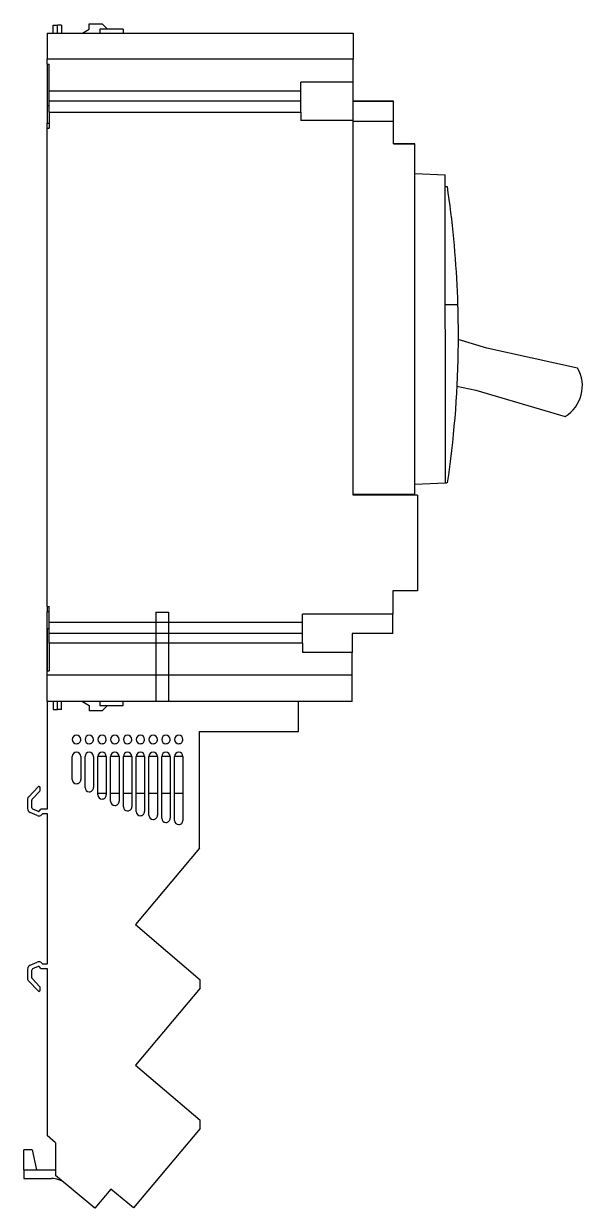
# Model space of a CAD drawing. Header units: millimetres. Extents: x 1019 to 1519, y 1262 to 1448.
# Drawn here: x 1150.49 to 1163.72, y 1419.99 to 1447.82 of the extents above; entities that cross this region are included whole.
import ezdxf

# ---------------------------------------------------------------- set-up
doc = ezdxf.new("R2010")
doc.units = ezdxf.units.MM
doc.layers.add('MAIN-1', color=7, linetype='Continuous')
doc.layers.add('THICK', color=7, linetype='Continuous')

# ---------------------------------------------------------------- blocks, each defined once
blk = doc.blocks.new('A$Cfdf15e7f')
at = {"layer": 'MAIN-1'}
for p, q in [((9.9, 161.44), (12.9, 161.44)), ((9.9, 160.17), (9.9, 161.44)), ((12.9, 161.44), (14.18, 160.16)), ((0, 159.23), (71.85, 159.23)), ((0, 159.23), (0, 153.08)), ((1.4, 161.1), (2.4, 161.1)), ((1.4, 159.23), (1.4, 161.1)), ((3.4, 161.1), (2.4, 161.1)), ((2.4, 159.23), (2.4, 161.1)), ((3.4, 161.1), (3.4, 159.23)), ((8.28, 159.23), (9.9, 160.17)), ((17.85, 160.16), (12.4, 160.16)), ((12.4, 160.16), (12.4, 159.23)), ((17.85, 160.16), (17.85, 159.23)), ((71.85, 159.23), (71.85, 153.08)), ((71.85, 153.08), (0, 153.08)), ((0, 151.97), (0, 153.08)), ((71.85, 147.73), (71.85, 153.08)), ((0, 151.97), (0, 138.1)), ((0, 151.97), (0.5, 151.97)), ((0.05, 142.14), (0.05, 151.97)), ((0.5, 145.56), (0.5, 151.97)), ((59.55, 145.56), (59.55, 147.73)), ((71.85, 147.73), (59.55, 147.73)), ((71.85, 143.23), (71.85, 147.73)), ((0.5, 143.23), (0.5, 145.56)), ((59.55, 145.56), (0.5, 145.56)), ((59.55, 143.23), (59.55, 145.56)), ((0.5, 142.14), (0.05, 142.14)), ((59.55, 143.23), (0.5, 143.23)), ((0.5, 140.63), (0.5, 143.23)), ((59.55, 140.63), (59.55, 143.23)), ((71.85, 143.23), (81.35, 143.23)), ((81.35, 143.23), (71.85, 143.23)), ((71.85, 143.23), (73.2, 143.23)), ((71.85, 138.73), (71.85, 143.23)), ((73.2, 143.23), (74.55, 143.23)), ((74.55, 143.23), (75.9, 143.23)), ((75.9, 143.23), (77.25, 143.23)), ((77.25, 143.23), (78.6, 143.23)), ((78.6, 143.23), (79.95, 143.23)), ((79.95, 143.23), (81.3, 143.23)), ((81.3, 143.23), (81.3, 143.23)), ((81.3, 143.23), (81.3, 143.23)), ((81.3, 143.23), (81.3, 143.23)), ((81.3, 143.23), (81.3, 143.23)), ((81.3, 143.23), (81.3, 143.23)), ((81.3, 143.23), (81.3, 143.23)), ((81.35, 138.56), (81.35, 143.23)), ((0.5, 140.63), (59.55, 140.63)), ((0.5, 140.63), (0.5, 136.93)), ((59.55, 140.63), (59.55, 138.73)), ((0, 136.93), (0, 138.1)), ((0, 138.1), (0.5, 138.1)), ((0, 24.51), (0, 136.93)), ((0, 136.93), (0.5, 136.93)), ((71.85, 138.73), (59.55, 138.73)), ((71.85, 50.7), (71.85, 138.73)), ((71.85, 138.56), (81.35, 138.56)), ((81.35, 133.23), (81.35, 138.56)), ((81.35, 133.23), (86.3, 133.23)), ((86.35, 133.23), (81.35, 133.23)), ((86.35, 50.93), (86.35, 133.23)), ((86.35, 126.23), (93.5, 125.91)), ((93.51, 53.54), (93.5, 125.91)), ((93.5, 123.23), (93.9, 123.23)), ((93.9, 123.23), (94.12, 121.7)), ((94.12, 121.7), (94.34, 120.16)), ((94.34, 120.16), (94.54, 118.63)), ((94.54, 118.63), (94.74, 117.09)), ((94.74, 117.09), (94.92, 115.55)), ((94.92, 115.55), (95.09, 114.01)), ((95.09, 114.01), (95.26, 112.46)), ((95.26, 112.46), (95.41, 110.92)), ((95.41, 110.92), (95.56, 109.37)), ((95.56, 109.37), (95.69, 107.83)), ((95.69, 107.83), (95.81, 106.28)), ((95.81, 106.28), (95.93, 104.73)), ((95.93, 104.73), (96.03, 103.18)), ((96.03, 103.18), (96.12, 101.63)), ((96.12, 101.63), (96.2, 100.08)), ((96.2, 100.08), (96.28, 98.53)), ((96.28, 98.53), (96.34, 96.98)), ((96.39, 95.43), (93.51, 95.43)), ((96.34, 96.98), (96.39, 95.43)), ((96.39, 95.43), (96.42, 94.4)), ((96.42, 94.4), (96.44, 93.37)), ((96.44, 93.37), (96.47, 92.34)), ((96.47, 92.34), (96.48, 91.31)), ((96.48, 91.31), (96.49, 90.28)), ((96.49, 90.28), (96.5, 89.25)), ((96.5, 89.25), (96.5, 88.22)), ((96.49, 86.27), (96.47, 84.33)), ((96.5, 88.22), (96.49, 86.27)), ((103.26, 85.26), (96.5, 87.26)), ((96.47, 84.33), (96.43, 82.38)), ((124.55, 80.56), (103.26, 85.26)), ((96.43, 82.38), (96.37, 80.44)), ((96.3, 78.5), (96.21, 76.56)), ((96.37, 80.44), (96.3, 78.5)), ((96.21, 76.56), (96.11, 74.62)), ((96.2, 76.33), (100.7, 75.34)), ((100.7, 75.34), (121.61, 69.16)), ((95.99, 72.68), (95.86, 70.75)), ((96.11, 74.62), (95.99, 72.68)), ((95.86, 70.75), (95.71, 68.82)), ((95.54, 66.9), (95.36, 64.98)), ((95.71, 68.82), (95.54, 66.9)), ((95.36, 64.98), (95.16, 63.06)), ((95.16, 63.06), (94.95, 61.15)), ((94.72, 59.25), (94.48, 57.35)), ((94.95, 61.15), (94.72, 59.25)), ((94.48, 57.35), (94.22, 55.45)), ((93.51, 53.54), (86.35, 53.23)), ((93.58, 53.55), (93.51, 53.54)), ((93.64, 53.55), (93.58, 53.55)), ((93.7, 53.55), (93.64, 53.55)), ((93.77, 53.55), (93.7, 53.55)), ((93.83, 53.56), (93.77, 53.55)), ((93.89, 53.56), (93.83, 53.56)), ((93.95, 53.56), (93.89, 53.56)), ((94.22, 55.45), (93.95, 53.56)), ((71.85, 50.93), (86.35, 50.93)), ((86.99, 50.7), (71.85, 50.7)), ((86.99, 50.7), (86.99, 28.2)), ((81.14, 28.2), (81.14, 22.71)), ((86.99, 28.2), (81.14, 28.2)), ((0, 24.51), (0, 23.33)), ((0, 24.51), (0.5, 24.51)), ((0, 9.46), (0, 23.33)), ((0, 23.33), (0.5, 23.33)), ((0.5, 20.83), (0.5, 24.51)), ((59.93, 20.83), (59.93, 22.71)), ((81.14, 22.71), (59.93, 22.71)), ((81.14, 18.21), (81.14, 22.71)), ((0.5, 18.23), (0.5, 20.83)), ((0.5, 20.83), (59.93, 20.83)), ((59.93, 18.23), (59.93, 20.83)), ((0.5, 19.3), (0.05, 19.3)), ((0.05, 9.46), (0.05, 19.3)), ((59.93, 18.23), (0.5, 18.23)), ((0.5, 15.9), (0.5, 18.23)), ((59.93, 15.9), (59.93, 18.23)), ((71.64, 18.21), (71.64, 13.71)), ((81.14, 18.21), (71.64, 18.21)), ((0.5, 15.9), (0.5, 9.46)), ((59.93, 15.9), (0.5, 15.9)), ((59.93, 15.9), (59.93, 13.71)), ((71.64, 13.71), (59.93, 13.71)), ((71.64, 8.38), (71.64, 13.71)), ((0, 9.46), (0.5, 9.46)), ((0, 8.38), (0, 9.46)), ((71.64, 8.38), (0, 8.38)), ((0, 2.21), (0, 8.38)), ((71.64, 2.21), (71.64, 8.38)), ((71.64, 2.21), (0, 2.21)), ((1.4, 2.21), (1.4, 0.34)), ((1.4, 0.34), (2.4, 0.34)), ((2.4, 0.34), (2.4, 2.21)), ((3.4, 0.34), (2.4, 0.34)), ((3.4, 0.34), (3.4, 2.21)), ((8.28, 2.21), (9.9, 1.27)), ((9.9, 1.27), (9.9, 0)), ((12.4, 2.21), (12.4, 1.28)), ((12.4, 1.28), (17.85, 1.28)), ((12.9, 0), (14.18, 1.28)), ((17.85, 1.28), (17.85, 2.21)), ((12.9, 0), (9.9, 0))]:
    blk.add_line(p, q, dxfattribs=at)
blk.add_arc((117.28, 76.35), 8.4, 301.0298, 30.0709, dxfattribs=at)
blk = doc.blocks.new('A$Cec654069')
at = {"layer": 'THICK'}
for p, q in [((31, 140.03), (31, 135.03)), ((31, 140.03), (34, 140.03)), ((34, 140.03), (34, 135.03)), ((34, 135.03), (31, 135.03)), ((31, 135.03), (31, 119.03)), ((34, 135.03), (34, 119.03)), ((5.5, 119.03), (5.5, 93.73)), ((64.5, 119.03), (5.5, 119.03)), ((64.5, 112.03), (64.5, 119.03)), ((41.3, 112.03), (64.5, 112.03)), ((41.3, 84.56), (41.3, 112.03)), ((11.4, 100.73), (11.4, 106.13)), ((13.4, 106.13), (13.4, 100.73)), ((14.4, 98.83), (14.4, 106.13)), ((16.4, 106.13), (16.4, 98.83)), ((17.4, 97.13), (17.4, 106.13)), ((19.4, 106.13), (17.4, 106.13)), ((19.4, 106.13), (19.4, 97.13)), ((20.4, 95.63), (20.4, 106.13)), ((22.4, 106.13), (20.4, 106.13)), ((22.4, 106.13), (22.4, 95.63)), ((23.4, 94.33), (23.4, 106.13)), ((25.4, 106.13), (23.4, 106.13)), ((25.4, 106.13), (25.4, 94.33)), ((26.4, 93.23), (26.4, 106.13)), ((28.4, 106.13), (26.4, 106.13)), ((28.4, 106.13), (28.4, 93.23)), ((29.4, 92.33), (29.4, 106.13)), ((31.4, 106.13), (29.4, 106.13)), ((31.4, 106.13), (31.4, 92.33)), ((32.4, 91.63), (32.4, 106.13)), ((34.4, 106.13), (32.4, 106.13)), ((34.4, 106.13), (34.4, 91.63)), ((35.4, 91.13), (35.4, 106.13)), ((37.4, 106.13), (35.4, 106.13)), ((37.4, 106.13), (37.4, 91.13)), ((1.18, 96.69), (3.38, 99.01)), ((3.82, 98.01), (1.98, 96.09)), ((3.9, 98.22), (3.9, 98.8)), ((17.4, 97.53), (19.4, 97.53)), ((20.4, 97.53), (22.4, 97.53)), ((23.4, 97.53), (25.4, 97.53)), ((26.4, 97.53), (28.4, 97.53)), ((29.4, 97.53), (31.4, 97.53)), ((32.4, 97.53), (34.4, 97.53)), ((35.4, 97.53), (37.4, 97.53)), ((0.9, 96), (0.9, 93.88)), ((1.9, 94.08), (1.9, 95.88)), ((3.18, 92.24), (1.5, 92.97)), ((2.08, 93.81), (3.36, 93.25)), ((3.71, 93.35), (4, 93.73)), ((5.5, 93.73), (4, 93.73)), ((4.5, 92.73), (4.37, 92.56)), ((4.5, 92.73), (5.5, 92.73)), ((5.5, 92.73), (5.5, 57.33)), ((41.3, 84.56), (26.27, 66.64)), ((26.27, 66.64), (41.45, 53.68)), ((0.9, 56.17), (0.9, 54.05)), ((1.5, 57.09), (3.18, 57.81)), ((1.9, 54.17), (1.9, 55.97)), ((3.36, 56.8), (2.08, 56.25)), ((4, 56.33), (3.72, 56.71)), ((4, 56.33), (5.5, 56.33)), ((4.37, 57.5), (4.5, 57.33)), ((5.5, 57.33), (4.5, 57.33)), ((5.5, 56.33), (5.5, 17.07)), ((3.38, 51.05), (1.18, 53.36)), ((1.98, 53.97), (3.82, 52.04)), ((41.45, 51.73), (41.45, 53.68)), ((3.9, 51.26), (3.9, 51.84)), ((41.45, 51.73), (26.27, 33.64)), ((26.27, 33.64), (41.45, 20.68)), ((41.45, 18.73), (41.45, 20.68)), ((7.5, 15.39), (5.5, 17.07)), ((41.45, 18.73), (25.82, 0.11)), ((7.5, 15.39), (7.5, 7.72)), ((0, 9.03), (0, 13.72)), ((2, 13.72), (0, 13.72)), ((2, 13.72), (3, 9.03)), ((0, 9.03), (0, 7.03)), ((0, 9.03), (7.5, 9.03)), ((0, 7.03), (6.51, 7.03)), ((16.7, 0), (7.5, 7.72)), ((20.48, 4.51), (16.7, 0)), ((25.82, 0.11), (20.48, 4.51))]:
    blk.add_line(p, q, dxfattribs=at)
for centre, radius, start, end in [((12.4, 110.13), 1, 90.0004, 180.0004), ((12.4, 110.13), 1, 180.0004, 270.0004), ((12.4, 110.13), 1, 0.0004, 90.0004), ((12.4, 110.13), 1, 270.0004, 0.0004), ((15.4, 110.13), 1, 90.0004, 180.0004), ((15.4, 110.13), 1, 180.0004, 270.0004), ((15.4, 110.13), 1, 0.0004, 90.0004), ((15.4, 110.13), 1, 270.0004, 0.0004), ((18.4, 110.13), 1, 90.0004, 180.0004), ((18.4, 110.13), 1, 180.0004, 270.0004), ((18.4, 110.13), 1, 0.0004, 90.0004), ((18.4, 110.13), 1, 270.0004, 0.0004), ((21.4, 110.13), 1, 90.0004, 180.0004), ((21.4, 110.13), 1, 180.0004, 270.0004), ((21.4, 110.13), 1, 0.0004, 90.0004), ((21.4, 110.13), 1, 270.0004, 0.0004), ((24.4, 110.13), 1, 90.0004, 180.0004), ((24.4, 110.13), 1, 180.0004, 270.0004), ((24.4, 110.13), 1, 0.0004, 90.0004), ((24.4, 110.13), 1, 270.0004, 0.0004), ((27.4, 110.13), 1, 90.0004, 180.0004), ((27.4, 110.13), 1, 180.0004, 270.0004), ((27.4, 110.13), 1, 0.0004, 90.0004), ((27.4, 110.13), 1, 270.0004, 0.0004), ((30.4, 110.13), 1, 90.0004, 180.0004), ((30.4, 110.13), 1, 180.0004, 270.0004), ((30.4, 110.13), 1, 0.0004, 90.0004), ((30.4, 110.13), 1, 270.0004, 0.0004), ((33.4, 110.13), 1, 90.0004, 270.0004), ((33.4, 110.13), 1, 0.0004, 90.0004), ((33.4, 110.13), 1, 270.0004, 0.0004), ((36.4, 110.13), 1, 90.0004, 180.0004), ((36.4, 110.13), 1, 180.0004, 270.0004), ((36.4, 110.13), 1, 0.0004, 90.0004), ((36.4, 110.13), 1, 270.0004, 0.0004), ((12.4, 106.13), 1, 90.0004, 180.0004), ((12.4, 106.13), 1, 0.0004, 90.0004), ((15.4, 106.13), 1, 90.0004, 180.0004), ((15.4, 106.13), 1, 0.0004, 90.0004), ((18.4, 106.13), 1, 90.0004, 180.0004), ((18.4, 106.13), 1, 0.0004, 90.0004), ((21.4, 106.13), 1, 90.0004, 180.0004), ((21.4, 106.13), 1, 0.0004, 90.0004), ((24.4, 106.13), 1, 90.0004, 180.0004), ((24.4, 106.13), 1, 0.0004, 90.0004), ((27.4, 106.13), 1, 90.0004, 180.0004), ((27.4, 106.13), 1, 0.0004, 90.0004), ((30.4, 106.13), 1, 90.0004, 180.0004), ((30.4, 106.13), 1, 0.0004, 90.0004), ((33.4, 106.13), 1, 90.0004, 180.0004), ((33.4, 106.13), 1, 0.0004, 90.0004), ((36.4, 106.13), 1, 90.0004, 180.0004), ((36.4, 106.13), 1, 0.0004, 90.0004), ((12.4, 100.73), 1, 180.0004, 270.0004), ((12.4, 100.73), 1, 270.0004, 0.0004), ((3.6, 98.8), 0.3, 90.0004, 136.3688), ((3.6, 98.8), 0.3, 0.0004, 90.0004), ((3.6, 98.22), 0.3, 316.3689, 0.0004), ((15.4, 98.83), 1, 180.0004, 270.0004), ((15.4, 98.83), 1, 270.0004, 0.0004), ((1.9, 96), 1, 136.3687, 180.0004), ((2.2, 95.88), 0.3, 136.3688, 180.0004), ((18.4, 97.13), 1, 180.0004, 270.0004), ((18.4, 97.13), 1, 270.0004, 0.0004), ((21.4, 95.63), 1, 180.0004, 270.0004), ((21.4, 95.63), 1, 270.0004, 0.0004), ((1.9, 93.88), 1, 180.0004, 246.5717), ((2.2, 94.08), 0.3, 180.0004, 246.5717), ((3.57, 93.16), 1, 246.5717, 270.0004), ((3.47, 93.53), 0.3, 246.5717, 270.0004), ((3.47, 93.53), 0.3, 270.0004, 323.1305), ((3.57, 93.16), 1, 270.0004, 323.1305), ((24.4, 94.33), 1, 180.0004, 270.0004), ((24.4, 94.33), 1, 270.0004, 0.0004), ((27.4, 93.23), 1, 180.0004, 270.0004), ((27.4, 93.23), 1, 270.0004, 0.0004), ((30.4, 92.33), 1, 180.0004, 270.0004), ((30.4, 92.33), 1, 270.0004, 0.0004), ((33.4, 91.63), 1, 180.0004, 270.0004), ((33.4, 91.63), 1, 270.0004, 0.0004), ((36.4, 91.13), 1, 180.0004, 270.0004), ((36.4, 91.13), 1, 270.0004, 0.0004), ((1.9, 56.17), 1, 113.4291, 180.0004), ((2.2, 55.97), 0.3, 113.429, 180.0004), ((3.57, 56.9), 1, 90.0004, 113.4291), ((3.48, 56.53), 0.3, 90.0004, 113.429), ((3.48, 56.53), 0.3, 36.8703, 90.0004), ((3.57, 56.9), 1, 36.8703, 90.0004), ((1.9, 54.05), 1, 180.0004, 223.6321), ((2.2, 54.17), 0.3, 180.0004, 223.632), ((3.6, 51.26), 0.3, 223.632, 270.0004), ((3.6, 51.26), 0.3, 270.0004, 0.0004), ((3.6, 51.84), 0.3, 0.0004, 43.632), ((6.51, 2.03), 5, 50.0004, 90.0017)]:
    blk.add_arc(centre, radius, start, end, dxfattribs=at)

msp = doc.modelspace()

# ---------------------------------------------------------------- block references
at = {"xscale": 0.1, "yscale": 0.1, "zscale": 0.1}
for name, p in [('A$Cfdf15e7f', (1151.036, 1431.672)), ('A$Cec654069', (1150.486, 1419.99))]:
    msp.add_blockref(name, p, dxfattribs=at)

doc.saveas('drawing.dxf')
